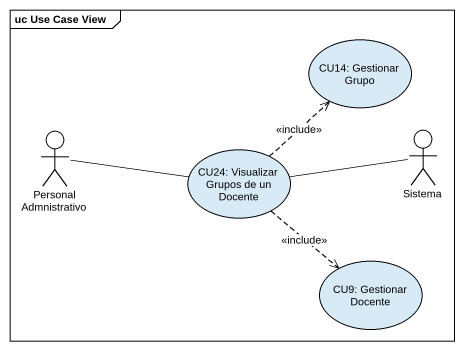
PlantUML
@startuml
mainframe uc Use Case View
usecase "CU14: Gestionar Grupo" as CU14_Gestionar_Grupo
actor "Personal Admnistrativo" as Personal_Admnistrativo
actor Sistema
usecase "CU24: Visualizar Grupos de un Docente" as CU24_Visualizar_Grupos_de
usecase "CU9: Gestionar Docente" as CU9_Gestionar_Docente
Personal_Admnistrativo -right- CU24_Visualizar_Grupos_de
Sistema -left- CU24_Visualizar_Grupos_de
CU24_Visualizar_Grupos_de .up.> CU14_Gestionar_Grupo : <<include>>
CU24_Visualizar_Grupos_de ..> CU9_Gestionar_Docente : <<include>>
@enduml
